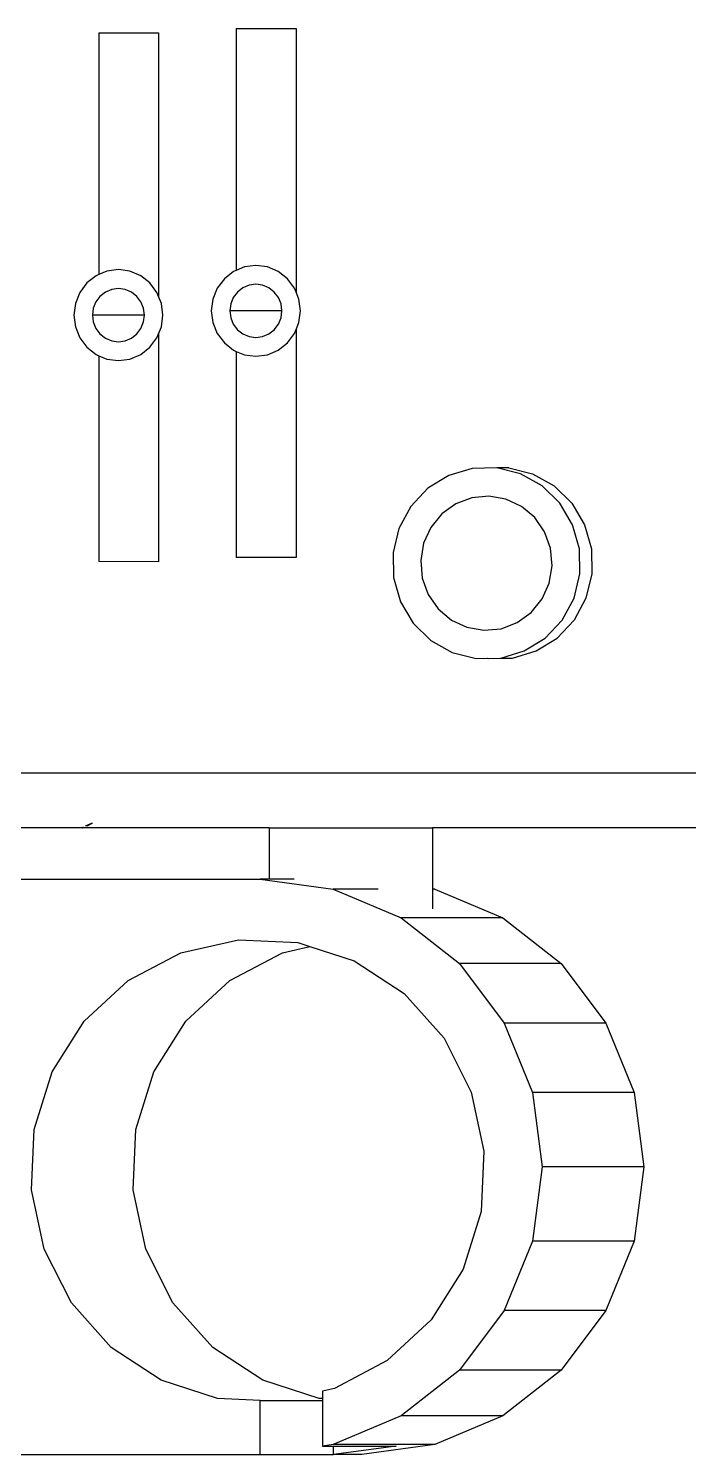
# Model space of a CAD drawing. Extents: x 2733443 to 3206532, y -1516114 to -1264405.
# Drawn here: x 3029207.4 to 3029288.1, y -1493536.4 to -1493362 of the extents above; entities that cross this region are included whole.
import ezdxf

# ---------------------------------------------------------------- set-up
doc = ezdxf.new("R2010")
doc.units = 0
doc.header["$MEASUREMENT"] = 0
doc.linetypes.add('1', pattern=[0, 0, 0])
doc.layers.get('0').update_dxf_attribs({"color": 250, "linetype": '1'})
doc.layers.add('furniture', color=33, linetype='Continuous')

# ---------------------------------------------------------------- blocks, each defined once
blk = doc.blocks.new('EQUIPMENT')
at = {"layer": 'furniture'}
for p, q in [((-2377.2, 8800.92), (-2369.89, 8800.92)), ((-2377.2, 8800.92), (-2377.2, 8771.34)), ((-2369.89, 8800.92), (-2369.89, 8768.67)), ((-2360.38, 8801.44), (-2353.07, 8801.44)), ((-2360.38, 8801.44), (-2360.38, 8771.86)), ((-2353.07, 8801.44), (-2353.07, 8769.19)), ((-2377.53, 8771.2), (-2378.66, 8770.32)), ((-2377.2, 8771.34), (-2377.53, 8771.2)), ((-2376.22, 8771.76), (-2377.2, 8771.34)), ((-2374.81, 8771.95), (-2376.22, 8771.76)), ((-2373.4, 8771.76), (-2374.81, 8771.95)), ((-2372.08, 8771.2), (-2373.4, 8771.76)), ((-2370.95, 8770.32), (-2372.08, 8771.2)), ((-2361.84, 8770.84), (-2362.71, 8769.69)), ((-2360.72, 8771.72), (-2361.84, 8770.84)), ((-2360.38, 8771.86), (-2360.72, 8771.72)), ((-2359.4, 8772.28), (-2360.38, 8771.86)), ((-2357.99, 8772.47), (-2359.4, 8772.28)), ((-2356.58, 8772.28), (-2357.99, 8772.47)), ((-2355.27, 8771.72), (-2356.58, 8772.28)), ((-2354.14, 8770.84), (-2355.27, 8771.72)), ((-2353.27, 8769.69), (-2354.14, 8770.84)), ((-2379.53, 8769.17), (-2380.07, 8767.83)), ((-2378.66, 8770.32), (-2379.53, 8769.17)), ((-2376.4, 8769.2), (-2377.06, 8768.68)), ((-2375.63, 8769.53), (-2376.4, 8769.2)), ((-2374.81, 8769.64), (-2375.63, 8769.53)), ((-2373.98, 8769.53), (-2374.81, 8769.64)), ((-2373.22, 8769.2), (-2373.98, 8769.53)), ((-2372.56, 8768.68), (-2373.22, 8769.2)), ((-2370.09, 8769.17), (-2370.95, 8770.32)), ((-2369.89, 8768.67), (-2370.09, 8769.17)), ((-2362.71, 8769.69), (-2363.26, 8768.35)), ((-2360.24, 8769.21), (-2360.75, 8768.53)), ((-2359.58, 8769.72), (-2360.24, 8769.21)), ((-2358.82, 8770.05), (-2359.58, 8769.72)), ((-2357.99, 8770.16), (-2358.82, 8770.05)), ((-2357.17, 8770.05), (-2357.99, 8770.16)), ((-2356.4, 8769.72), (-2357.17, 8770.05)), ((-2355.74, 8769.21), (-2356.4, 8769.72)), ((-2355.23, 8768.53), (-2355.74, 8769.21)), ((-2353.07, 8769.19), (-2353.27, 8769.69)), ((-2352.73, 8768.35), (-2353.07, 8769.19)), ((-2380.07, 8767.83), (-2380.26, 8766.39)), ((-2377.57, 8768.01), (-2377.89, 8767.23)), ((-2377.06, 8768.68), (-2377.57, 8768.01)), ((-2372.05, 8768.01), (-2372.56, 8768.68)), ((-2371.73, 8767.23), (-2372.05, 8768.01)), ((-2369.54, 8767.83), (-2369.89, 8768.67)), ((-2369.36, 8766.39), (-2369.54, 8767.83)), ((-2363.26, 8768.35), (-2363.44, 8766.91)), ((-2361.07, 8767.75), (-2361.18, 8766.91)), ((-2360.75, 8768.53), (-2361.07, 8767.75)), ((-2354.91, 8767.75), (-2355.23, 8768.53)), ((-2354.81, 8766.91), (-2354.91, 8767.75)), ((-2352.54, 8766.91), (-2352.73, 8768.35)), ((-2380.26, 8766.39), (-2380.07, 8764.95)), ((-2377.89, 8767.23), (-2377.99, 8766.39)), ((-2377.99, 8766.39), (-2377.89, 8765.55)), ((-2371.62, 8766.39), (-2377.99, 8766.39)), ((-2371.62, 8766.39), (-2371.73, 8767.23)), ((-2371.73, 8765.55), (-2371.62, 8766.39)), ((-2369.54, 8764.95), (-2369.36, 8766.39)), ((-2363.44, 8766.91), (-2363.26, 8765.47)), ((-2361.18, 8766.91), (-2361.07, 8766.07)), ((-2354.81, 8766.91), (-2361.18, 8766.91)), ((-2361.07, 8766.07), (-2360.75, 8765.29)), ((-2355.23, 8765.29), (-2354.91, 8766.07)), ((-2354.91, 8766.07), (-2354.81, 8766.91)), ((-2352.73, 8765.47), (-2352.54, 8766.91)), ((-2380.07, 8764.95), (-2379.53, 8763.61)), ((-2377.89, 8765.55), (-2377.57, 8764.76)), ((-2377.57, 8764.76), (-2377.06, 8764.09)), ((-2377.06, 8764.09), (-2376.4, 8763.58)), ((-2373.22, 8763.58), (-2372.56, 8764.09)), ((-2372.56, 8764.09), (-2372.05, 8764.76)), ((-2372.05, 8764.76), (-2371.73, 8765.55)), ((-2370.09, 8763.61), (-2369.89, 8764.11)), ((-2369.89, 8764.11), (-2369.54, 8764.95)), ((-2369.89, 8764.11), (-2369.89, 8736.23)), ((-2363.26, 8765.47), (-2362.71, 8764.13)), ((-2362.71, 8764.13), (-2361.84, 8762.98)), ((-2360.75, 8765.29), (-2360.24, 8764.61)), ((-2360.24, 8764.61), (-2359.58, 8764.1)), ((-2359.58, 8764.1), (-2358.82, 8763.77)), ((-2357.17, 8763.77), (-2356.4, 8764.1)), ((-2356.4, 8764.1), (-2355.74, 8764.61)), ((-2355.74, 8764.61), (-2355.23, 8765.29)), ((-2354.14, 8762.98), (-2353.27, 8764.13)), ((-2353.27, 8764.13), (-2353.07, 8764.63)), ((-2353.07, 8764.63), (-2352.73, 8765.47)), ((-2353.07, 8764.63), (-2353.07, 8736.75)), ((-2379.53, 8763.61), (-2378.66, 8762.46)), ((-2378.66, 8762.46), (-2377.53, 8761.57)), ((-2376.4, 8763.58), (-2375.63, 8763.25)), ((-2375.63, 8763.25), (-2374.81, 8763.14)), ((-2374.81, 8763.14), (-2373.98, 8763.25)), ((-2373.98, 8763.25), (-2373.22, 8763.58)), ((-2372.08, 8761.57), (-2370.95, 8762.46)), ((-2370.95, 8762.46), (-2370.09, 8763.61)), ((-2361.84, 8762.98), (-2360.72, 8762.1)), ((-2360.72, 8762.1), (-2360.38, 8761.96)), ((-2358.82, 8763.77), (-2357.99, 8763.66)), ((-2357.99, 8763.66), (-2357.17, 8763.77)), ((-2356.58, 8761.54), (-2355.27, 8762.1)), ((-2355.27, 8762.1), (-2354.14, 8762.98)), ((-2377.53, 8761.57), (-2377.2, 8761.43)), ((-2377.2, 8761.43), (-2377.2, 8736.24)), ((-2377.2, 8761.43), (-2376.22, 8761.02)), ((-2376.22, 8761.02), (-2374.81, 8760.83)), ((-2374.81, 8760.83), (-2373.4, 8761.02)), ((-2373.4, 8761.02), (-2372.08, 8761.57)), ((-2360.38, 8761.96), (-2360.38, 8736.76)), ((-2360.38, 8761.96), (-2359.4, 8761.54)), ((-2359.4, 8761.54), (-2357.99, 8761.35)), ((-2357.99, 8761.35), (-2356.58, 8761.54)), ((-2334.4, 8746.79), (-2336.97, 8745.21)), ((-2331.51, 8747.65), (-2334.4, 8746.79)), ((-2328.51, 8747.71), (-2331.51, 8747.65)), ((-2325.6, 8746.98), (-2328.51, 8747.71)), ((-2327.05, 8747.71), (-2328.51, 8747.71)), ((-2327.05, 8747.71), (-2324.13, 8746.98)), ((-2322.96, 8745.5), (-2325.6, 8746.98)), ((-2324.13, 8746.98), (-2321.5, 8745.5)), ((-2336.97, 8745.21), (-2339.05, 8743)), ((-2320.8, 8743.38), (-2322.96, 8745.5)), ((-2321.5, 8745.5), (-2319.33, 8743.38)), ((-2339.05, 8743), (-2340.49, 8740.31)), ((-2333.53, 8743.31), (-2335.25, 8742.07)), ((-2331.56, 8744.06), (-2333.53, 8743.31)), ((-2329.47, 8744.26), (-2331.56, 8744.06)), ((-2327.4, 8743.89), (-2329.47, 8744.26)), ((-2325.49, 8743), (-2327.4, 8743.89)), ((-2323.87, 8741.63), (-2325.49, 8743)), ((-2319.24, 8740.76), (-2320.8, 8743.38)), ((-2319.33, 8743.38), (-2317.78, 8740.76)), ((-2335.25, 8742.07), (-2336.59, 8740.42)), ((-2322.66, 8739.88), (-2323.87, 8741.63)), ((-2340.49, 8740.31), (-2341.21, 8737.34)), ((-2336.59, 8740.42), (-2337.47, 8738.48)), ((-2321.93, 8737.87), (-2322.66, 8739.88)), ((-2318.41, 8737.82), (-2319.24, 8740.76)), ((-2317.78, 8740.76), (-2316.94, 8737.82)), ((-2337.47, 8738.48), (-2337.82, 8736.36)), ((-2321.73, 8735.74), (-2321.93, 8737.87)), ((-2318.34, 8734.76), (-2318.41, 8737.82)), ((-2316.94, 8737.82), (-2316.88, 8734.76)), ((-2369.89, 8736.23), (-2377.2, 8736.24)), ((-2353.07, 8736.75), (-2360.38, 8736.76)), ((-2341.21, 8737.34), (-2341.15, 8734.28)), ((-2337.82, 8736.36), (-2337.63, 8734.23)), ((-2341.15, 8734.28), (-2340.31, 8731.34)), ((-2337.63, 8734.23), (-2336.9, 8732.22)), ((-2322.09, 8733.62), (-2321.73, 8735.74)), ((-2319.06, 8731.79), (-2318.34, 8734.76)), ((-2316.88, 8734.76), (-2317.6, 8731.79)), ((-2322.96, 8731.68), (-2322.09, 8733.62)), ((-2340.31, 8731.34), (-2338.76, 8728.72)), ((-2336.9, 8732.22), (-2335.68, 8730.47)), ((-2324.31, 8730.03), (-2322.96, 8731.68)), ((-2320.51, 8729.1), (-2319.06, 8731.79)), ((-2317.6, 8731.79), (-2319.05, 8729.1)), ((-2335.68, 8730.47), (-2334.07, 8729.1)), ((-2334.07, 8729.1), (-2332.16, 8728.21)), ((-2326.02, 8728.79), (-2324.31, 8730.03)), ((-2322.59, 8726.89), (-2320.51, 8729.1)), ((-2319.05, 8729.1), (-2321.13, 8726.89)), ((-2338.76, 8728.72), (-2336.59, 8726.6)), ((-2332.16, 8728.21), (-2330.09, 8727.85)), ((-2330.09, 8727.85), (-2327.99, 8728.04)), ((-2327.99, 8728.04), (-2326.02, 8728.79)), ((-2336.59, 8726.6), (-2333.96, 8725.12)), ((-2325.16, 8725.31), (-2322.59, 8726.89)), ((-2323.69, 8725.31), (-2321.13, 8726.89)), ((-2333.96, 8725.12), (-2331.04, 8724.39)), ((-2331.04, 8724.39), (-2329.69, 8724.42)), ((-2329.69, 8724.42), (-2329.58, 8724.39)), ((-2329.58, 8724.39), (-2328.04, 8724.45)), ((-2328.04, 8724.45), (-2325.16, 8725.31)), ((-2328.04, 8724.45), (-2326.58, 8724.45)), ((-2326.58, 8724.45), (-2323.69, 8725.31)), ((-2299.58, 8710.37), (-2616.9, 8710.37)), ((-2379.41, 8703.69), (-2402.16, 8703.7)), ((-2379.37, 8703.7), (-2379.41, 8703.69)), ((-2379.33, 8703.69), (-2379.37, 8703.7)), ((-2379.29, 8703.7), (-2379.33, 8703.69)), ((-2379.25, 8703.76), (-2379.29, 8703.7)), ((-2379.22, 8703.69), (-2379.29, 8703.7)), ((-2379.22, 8703.69), (-2379.18, 8703.7)), ((-2379.18, 8703.7), (-2379.17, 8703.76)), ((-2356.38, 8703.69), (-2379.18, 8703.7)), ((-2379.17, 8703.76), (-2379.06, 8703.76)), ((-2378.74, 8703.94), (-2378.83, 8703.94)), ((-2378.15, 8704.23), (-2378.74, 8703.94)), ((-2378.63, 8703.94), (-2378.74, 8703.94)), ((-2378.63, 8703.94), (-2378.15, 8704.23)), ((-2377.96, 8704.23), (-2378.15, 8704.23)), ((-2356.38, 8703.69), (-2336.37, 8703.7)), ((-2356.38, 8703.69), (-2356.38, 8697.4)), ((-2336.37, 8703.7), (-2336.37, 8696.23)), ((-2297.27, 8703.7), (-2336.37, 8703.7)), ((-2416.58, 8697.4), (-2357.47, 8697.4)), ((-2357.47, 8697.4), (-2348.54, 8696.2)), ((-2356.38, 8697.4), (-2357.47, 8697.4)), ((-2353.31, 8697.4), (-2356.38, 8697.4)), ((-2348.54, 8696.2), (-2340.22, 8692.68)), ((-2343.02, 8696.2), (-2348.54, 8696.2)), ((-2336.37, 8696.23), (-2336.11, 8696.2)), ((-2336.37, 8696.23), (-2336.37, 8696.2)), ((-2336.11, 8696.2), (-2336.37, 8696.2)), ((-2336.37, 8696.2), (-2336.37, 8693.76)), ((-2336.11, 8696.2), (-2327.79, 8692.68)), ((-2327.79, 8692.68), (-2340.22, 8692.68)), ((-2340.22, 8692.68), (-2333.08, 8687.09)), ((-2327.79, 8692.68), (-2320.65, 8687.09)), ((-2367.18, 8688.41), (-2360.1, 8689.99)), ((-2360.1, 8689.99), (-2352.86, 8689.64)), ((-2354.75, 8688.41), (-2351.38, 8689.16)), ((-2352.86, 8689.64), (-2351.38, 8689.16)), ((-2351.38, 8689.16), (-2345.95, 8687.4)), ((-2373.62, 8685.02), (-2367.18, 8688.41)), ((-2361.19, 8685.02), (-2354.75, 8688.41)), ((-2345.95, 8687.4), (-2339.85, 8683.4)), ((-2333.08, 8687.09), (-2327.6, 8679.81)), ((-2320.65, 8687.09), (-2333.08, 8687.09)), ((-2320.65, 8687.09), (-2315.17, 8679.81)), ((-2378.98, 8680.04), (-2373.62, 8685.02)), ((-2366.55, 8680.04), (-2361.19, 8685.02)), ((-2339.85, 8683.4), (-2334.97, 8677.94)), ((-2382.9, 8673.82), (-2378.98, 8680.04)), ((-2370.47, 8673.82), (-2366.55, 8680.04)), ((-2327.6, 8679.81), (-2324.15, 8671.32)), ((-2315.17, 8679.81), (-2327.6, 8679.81)), ((-2315.17, 8679.81), (-2311.72, 8671.32)), ((-2334.97, 8677.94), (-2331.64, 8671.37)), ((-2385.1, 8666.77), (-2382.9, 8673.82)), ((-2372.67, 8666.77), (-2370.47, 8673.82)), ((-2331.64, 8671.37), (-2330.09, 8664.15)), ((-2324.15, 8671.32), (-2322.97, 8662.22)), ((-2311.72, 8671.32), (-2324.15, 8671.32)), ((-2311.72, 8671.32), (-2310.54, 8662.22)), ((-2385.44, 8659.39), (-2385.1, 8666.77)), ((-2373.01, 8659.39), (-2372.67, 8666.77)), ((-2330.09, 8664.15), (-2330.43, 8656.76)), ((-2322.97, 8662.22), (-2324.15, 8653.11)), ((-2310.54, 8662.22), (-2322.97, 8662.22)), ((-2310.54, 8662.22), (-2311.72, 8653.11)), ((-2383.89, 8652.16), (-2385.44, 8659.39)), ((-2371.46, 8652.16), (-2373.01, 8659.39)), ((-2330.43, 8656.76), (-2332.63, 8649.72)), ((-2324.15, 8653.11), (-2327.6, 8644.63)), ((-2311.72, 8653.11), (-2324.15, 8653.11)), ((-2311.72, 8653.11), (-2315.17, 8644.63)), ((-2380.56, 8645.6), (-2383.89, 8652.16)), ((-2368.13, 8645.6), (-2371.46, 8652.16)), ((-2332.63, 8649.72), (-2336.55, 8643.49)), ((-2375.68, 8640.13), (-2380.56, 8645.6)), ((-2363.25, 8640.13), (-2368.13, 8645.6)), ((-2327.6, 8644.63), (-2333.08, 8637.34)), ((-2315.17, 8644.63), (-2327.6, 8644.63)), ((-2315.17, 8644.63), (-2320.65, 8637.34)), ((-2336.55, 8643.49), (-2341.91, 8638.52)), ((-2369.58, 8636.14), (-2375.68, 8640.13)), ((-2357.15, 8636.14), (-2363.25, 8640.13)), ((-2341.91, 8638.52), (-2348.35, 8635.12)), ((-2333.08, 8637.34), (-2340.22, 8631.75)), ((-2320.65, 8637.34), (-2333.08, 8637.34)), ((-2320.65, 8637.34), (-2327.79, 8631.75)), ((-2362.67, 8633.89), (-2369.58, 8636.14)), ((-2350.24, 8633.89), (-2357.15, 8636.14)), ((-2348.35, 8635.12), (-2349.83, 8634.79)), ((-2349.83, 8634.79), (-2349.83, 8633.87)), ((-2357.47, 8633.64), (-2362.67, 8633.89)), ((-2357.47, 8633.64), (-2349.83, 8633.64)), ((-2357.47, 8627.04), (-2357.47, 8633.64)), ((-2349.83, 8633.87), (-2350.24, 8633.89)), ((-2349.83, 8633.87), (-2349.83, 8633.64)), ((-2349.83, 8633.64), (-2349.83, 8628.06)), ((-2340.22, 8631.75), (-2348.54, 8628.24)), ((-2327.79, 8631.75), (-2340.22, 8631.75)), ((-2327.79, 8631.75), (-2336.11, 8628.24)), ((-2348.54, 8628.24), (-2349.83, 8628.06)), ((-2349.83, 8628.06), (-2348.48, 8628.06)), ((-2336.11, 8628.24), (-2348.54, 8628.24)), ((-2340.84, 8628.06), (-2348.48, 8627.04)), ((-2348.48, 8627.04), (-2348.48, 8628.06)), ((-2348.48, 8628.06), (-2340.84, 8628.06)), ((-2336.11, 8628.24), (-2345.04, 8627.04)), ((-2412.29, 8627.04), (-2357.47, 8627.04)), ((-2357.47, 8627.04), (-2348.48, 8627.04)), ((-2345.04, 8627.04), (-2348.48, 8627.04))]:
    blk.add_line(p, q, dxfattribs=at)

msp = doc.modelspace()

# ---------------------------------------------------------------- block references
at = {"color": 240, "true_color": 0xed1f24}
msp.add_blockref('EQUIPMENT', (3031593.1809, -1502163.4359), dxfattribs=at)

doc.saveas('drawing.dxf')
